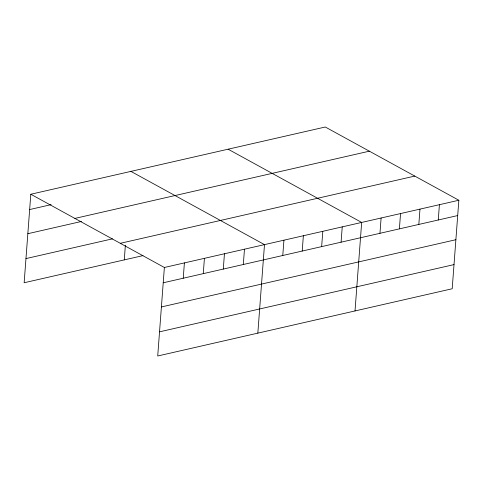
<?xml version="1.0" encoding="UTF-8"?>
<svg xmlns="http://www.w3.org/2000/svg" width="483" height="483" viewBox="0 0 483 483"><rect width="100%" height="100%" fill="white"/><g stroke="black" fill="none" stroke-linecap="round" stroke-linejoin="round"><path stroke-width="0.72" d="M30.803 194.244L164.371 267.485L157.718 355.989L452.197 288.756L458.85 200.252L325.282 127.011L30.803 194.244L24.15 282.748L142.986 255.616M124.276 259.89L125.375 245.249M183.244 278.22L184.397 262.915M203.271 273.644L204.418 258.339M223.291 269.073L224.444 253.768M243.317 264.503L244.47 249.198M257.837 333.131L264.491 244.627L130.929 171.387M282.778 255.495L283.932 240.19M302.213 251.057L303.366 235.752M321.648 246.62L322.801 231.315M341.083 242.182L342.236 226.877M355.017 310.943L361.67 222.44L228.109 149.199M379.958 233.307L381.105 218.002M399.393 228.87L400.546 213.564M418.827 224.432L419.981 209.127M438.262 219.994L439.415 204.689M29.656 209.55L51.107 204.647M74.883 218.413L369.362 151.179M27.839 233.706L81.476 221.456M25.967 258.592L112.503 238.837M120.291 243.317L414.776 176.084M164.371 267.485L458.85 200.252M163.218 282.79L457.697 215.557M161.4 306.947L455.886 239.713M159.535 331.833L454.014 264.599"/></g></svg>
